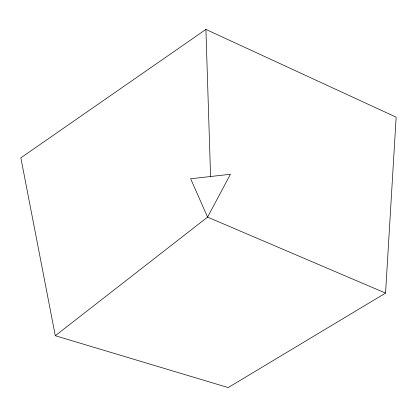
<?xml version="1.0" encoding="UTF-8"?>
<svg xmlns="http://www.w3.org/2000/svg" width="417" height="417" viewBox="0 0 417 417"><rect width="100%" height="100%" fill="white"/><g stroke="black" fill="none" stroke-linecap="round" stroke-linejoin="round"><path stroke-width="0.63" d="M385.558 293.094L396.15 117.187L205.904 29.419L20.85 157.829L55.294 335.716L228.182 387.581L385.558 293.094L207.577 217.121L190.647 178.757L230.429 174.27L207.577 217.121L55.294 335.716M205.904 29.419L210.585 176.506"/></g></svg>
